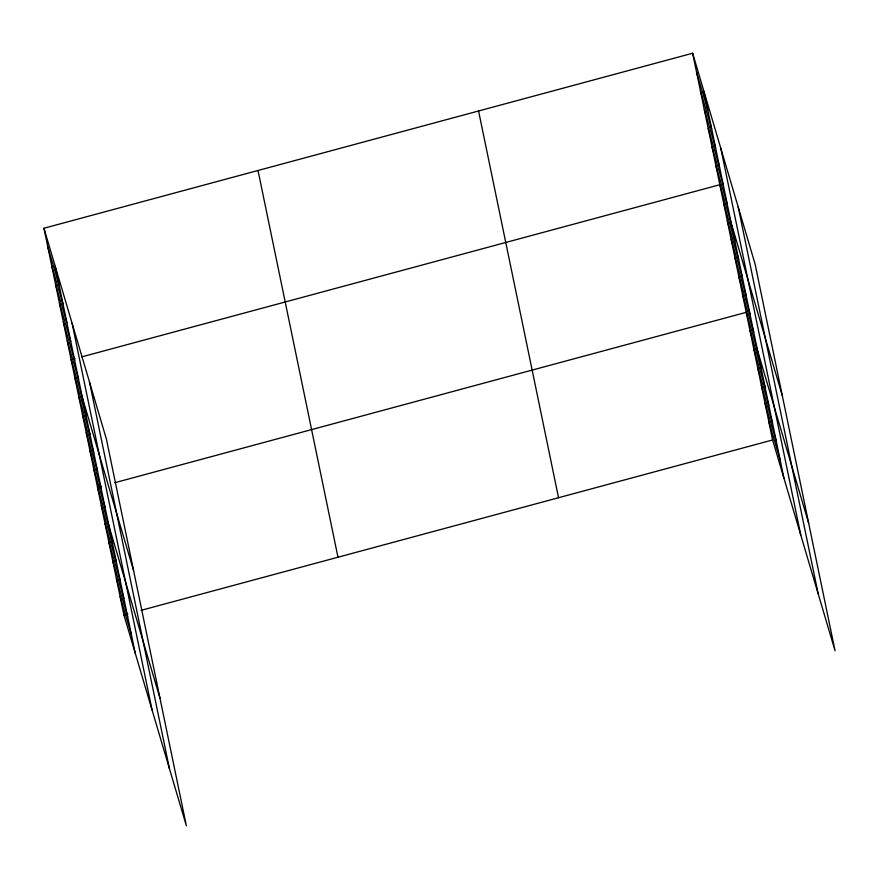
<?xml version="1.0" encoding="UTF-8"?>
<svg xmlns="http://www.w3.org/2000/svg" width="879" height="879" viewBox="0 0 879 879"><rect width="100%" height="100%" fill="white"/><g stroke="black" fill="none" stroke-linecap="round" stroke-linejoin="round"><path stroke-width="1.32" d="M43.95 228.243L106.392 439.028L186.359 825.766L123.917 614.981L43.95 228.243L692.641 53.234L755.083 264.019L835.05 650.757L772.608 439.972L692.641 53.234M75.1 358.665L71.133 359.731L133.575 570.526M81.714 356.885L719.835 184.722L782.277 395.506M101.492 486.285L97.525 487.362L159.967 698.146M114.709 482.725L746.227 312.342L808.658 523.137M123.917 614.981L127.884 613.916M141.09 610.345L772.608 439.972M696.531 72.012L707.793 110.029M700.409 90.801L711.671 128.817M704.299 109.578L715.561 147.606M708.177 128.367L719.44 166.384M712.067 147.156L723.329 185.172M715.945 165.933L727.208 203.961M723.604 202.95L734.866 240.978M727.372 221.189L738.635 259.206M731.141 239.418L742.403 277.434M734.91 257.646L746.172 295.674M738.679 275.885L749.941 313.902M742.458 294.113L753.721 332.13M749.996 330.581L761.258 368.598M753.764 348.809L765.027 386.826M757.533 367.037L768.795 405.065M761.302 385.277L772.564 423.293M765.071 403.505L776.333 441.522M768.839 421.733L780.102 459.761M47.829 247.032L59.091 285.049M51.718 265.81L62.98 303.837M55.597 284.598L66.859 322.615M59.486 303.376L70.749 341.404M63.365 322.164L74.627 360.181M67.254 340.953L78.517 378.97M74.913 377.97L86.175 415.987M78.681 396.198L89.944 434.215M82.45 414.427L93.712 452.454M86.219 432.666L97.481 470.683M89.988 450.894L101.25 488.911M93.756 469.122L105.019 507.15M101.294 505.59L112.556 543.607M105.062 523.818L116.325 561.846M108.831 542.057L120.093 580.074M112.611 560.286L123.873 598.302M116.38 578.514L127.642 616.542M120.148 596.753L131.41 634.77M738.195 207.004L818.162 593.743M720.802 148.265L800.758 535.003M703.903 91.251L783.87 477.989M478.572 110.985L558.539 497.723M258.019 170.493L337.986 557.231M89.504 382.013L169.46 768.762M72.1 323.274L152.067 710.012M55.212 266.26L135.179 652.998"/></g></svg>
